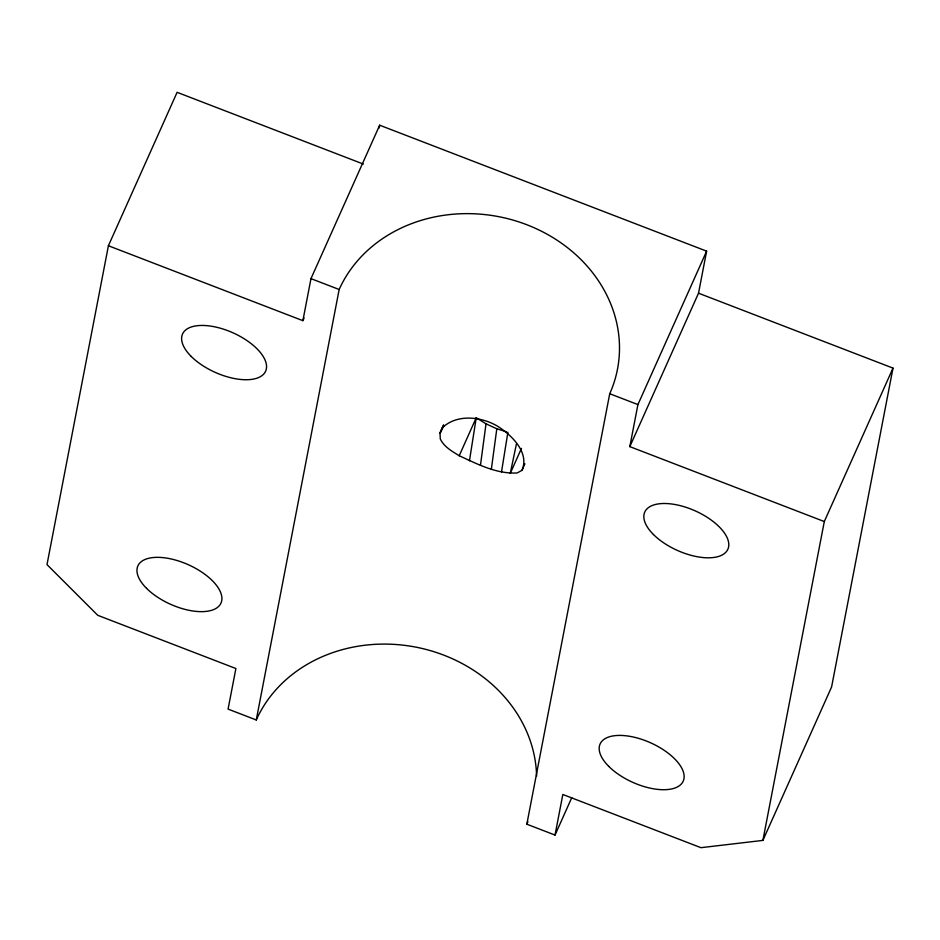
<?xml version="1.0" encoding="UTF-8"?>
<svg xmlns="http://www.w3.org/2000/svg" width="940" height="940" viewBox="0 0 940 940"><rect width="100%" height="100%" fill="white"/><g stroke="black" fill="none" stroke-linecap="round" stroke-linejoin="round"><path stroke-width="1.41" d="M480.457 465.312L486.015 423.822L476.239 417.724L459.214 455.747C477.438 464.066 496.661 474.183 517.2 472.949L521.97 470.353L524.908 463.808M491.35 469.213L496.814 428.781L486.015 423.822M469.46 460.788L476.239 417.724M501.49 472.033L507.894 432.259M363.357 164.077L177.108 92.32L108.406 245.751L47 564.611L97.784 615.324L235.893 668.528L228.079 709.101L256.267 719.97A145.677 127.288 10.9 0 1 416.866 647.331A145.677 127.288 10.9 0 1 536.587 776.17M108.406 245.751L302.88 320.669L310.976 278.639L379.678 125.208L706.621 251.156L698.526 293.198L629.823 446.629L824.298 521.547L762.892 840.407L700.946 847.68L562.837 794.476L555.023 835.061L526.835 824.204L609.731 393.731A145.677 127.288 10.9 0 0 526.788 224.719A145.677 127.288 10.9 0 0 339.164 289.497L310.976 278.639M256.267 719.97L339.164 289.497M379.137 128.016L379.678 125.208M629.823 446.629L637.919 404.588L706.621 251.156M698.526 293.198L893 368.116L831.595 686.976L762.892 840.407M516.448 443.856L510.255 473.407L521.453 448.404M443.962 425.562L440.038 433.093L443.539 425.162L440.038 433.093L440.284 438.91C444.021 446.935 452.046 451.235 459.214 455.747M440.038 433.093L442.458 427.653C457.063 413.835 480.869 416.585 497.107 425.914C511.184 434.691 529.855 452.328 521.97 470.353M302.88 320.669L304.078 318.002M555.023 835.061L571.755 797.696M824.298 521.547L893 368.116M496.814 428.781L506.507 431.824M609.731 393.731L637.919 404.588M527.904 821.736A145.677 127.288 10.9 0 1 526.835 824.204M146.558 588.346A45.52 21.691 24.1 0 0 219.173 605.854A45.52 21.691 24.1 0 0 172.513 559.277A45.52 21.691 24.1 0 0 146.558 588.346M191.22 356.448A45.52 21.691 24.1 0 0 263.823 373.944A45.52 21.691 24.1 0 0 217.175 327.379A45.52 21.691 24.1 0 0 191.22 356.448M608.791 766.417A45.52 21.691 24.1 0 0 681.406 783.913A45.52 21.691 24.1 0 0 634.747 737.348A45.52 21.691 24.1 0 0 608.791 766.417M653.453 534.519A45.52 21.691 24.1 0 0 726.056 552.015A45.52 21.691 24.1 0 0 679.409 505.438A45.52 21.691 24.1 0 0 653.453 534.519"/></g></svg>
